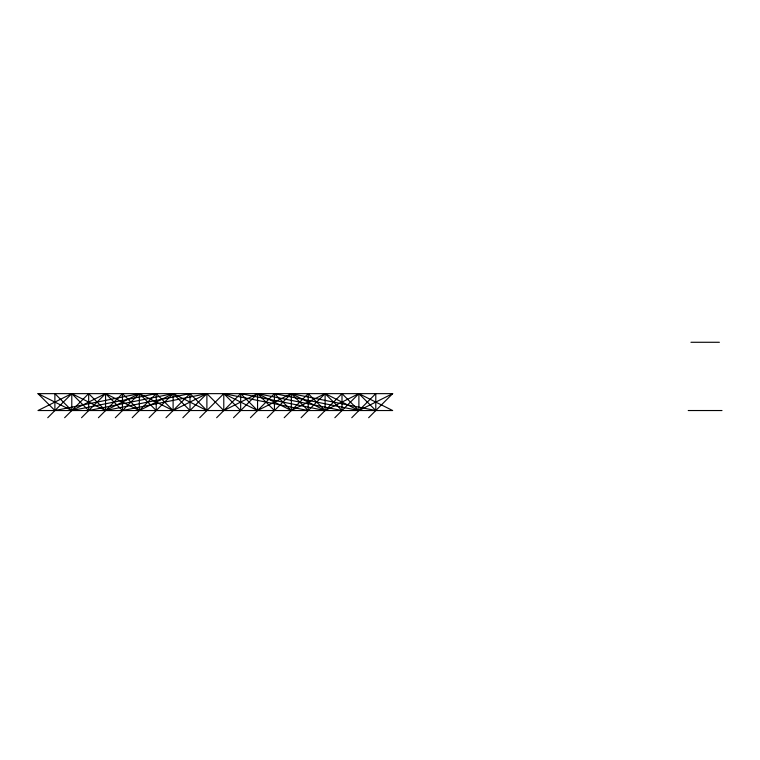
<?xml version="1.0" encoding="UTF-8"?>
<svg xmlns="http://www.w3.org/2000/svg" width="760" height="760" viewBox="0 0 760 760"><rect width="100%" height="100%" fill="white"/><g stroke="black" fill="none" stroke-linecap="round" stroke-linejoin="round"><path stroke-width="1.14" d="M47.747 417.724L71.782 393.642L105.554 410.533L190 393.642L206.891 410.533L199.747 417.724M64.638 417.724L88.663 393.642L105.554 410.533L139.336 393.642L173.109 410.533L206.891 393.642L223.782 410.533L257.555 393.642L342 410.533L358.891 393.642L392.663 410.533L38 410.533L71.782 393.642L88.663 410.533L173.109 393.642L206.891 410.533L223.782 393.642L308.218 410.533L325.109 393.642L358.891 410.533L392.663 393.642L38 393.642L54.891 410.533L139.336 393.642L156.218 410.533L149.083 417.724M81.529 417.724L105.554 393.642L139.336 410.533L173.109 393.642L190 410.533L182.856 417.724M98.41 417.724L122.445 393.642L139.336 410.533L132.192 417.724M115.302 417.724L139.336 393.642L139.336 410.533L156.218 393.642L173.109 410.533L165.965 417.724M216.638 417.724L240.663 393.642L325.109 410.533L358.891 393.642L375.782 410.533L368.638 417.724M233.529 417.724L257.555 393.642L291.337 410.533L325.109 393.642L342 410.533L334.856 417.724M250.41 417.724L274.445 393.642L358.891 410.533L375.782 393.642L375.782 410.533L291.337 393.642L257.555 410.533L223.782 393.642L223.782 410.533M267.301 417.724L291.337 393.642L325.109 410.533L342 393.642L358.891 410.533L351.747 417.724M284.192 417.724L308.218 393.642L325.109 410.533L317.965 417.724M301.084 417.724L308.218 410.533L308.218 393.642M206.891 410.533L206.891 393.642L190 410.533L190 393.642L173.109 410.533L173.109 393.642L156.218 410.533L156.218 393.642L71.782 410.533L38 393.642M375.782 410.533L392.663 393.642M54.891 410.533L54.891 393.642L71.782 410.533L105.554 393.642L122.445 410.533L206.891 393.642M690.954 342.276L719.378 342.276M688.218 410.533L722 410.533M308.218 410.533L291.337 393.642L291.337 410.533L274.445 393.642L274.445 410.533L257.555 393.642L257.555 410.533L240.663 393.642L240.663 410.533L223.782 393.642M358.891 393.642L358.891 410.533M342 393.642L342 410.533M325.109 393.642L325.109 410.533M122.445 393.642L122.445 410.533M105.554 393.642L105.554 410.533M88.663 393.642L88.663 410.533M71.782 393.642L71.782 410.533"/></g></svg>
